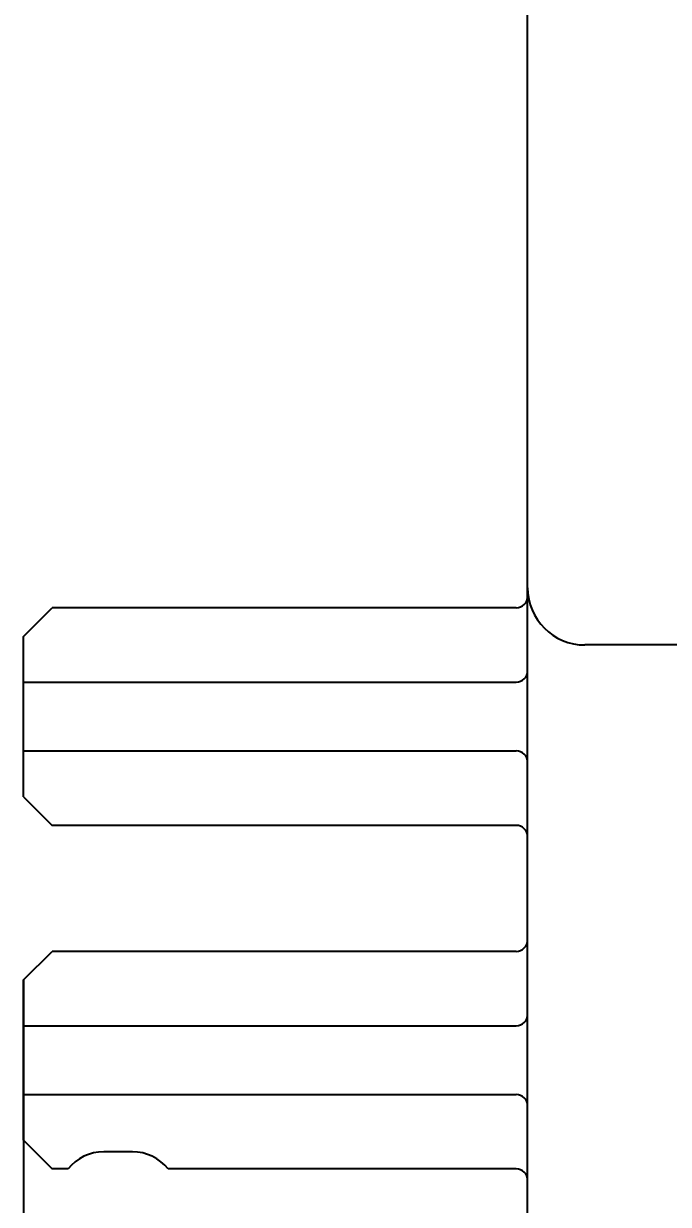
# Model space of a CAD drawing. Extents: x 0 to 420, y 0 to 297.
# Drawn here: x 138.96 to 150.22, y 171.09 to 191.71 of the extents above; entities that cross this region are included whole.
import ezdxf
from ezdxf.enums import TextEntityAlignment as Align

# ---------------------------------------------------------------- set-up
doc = ezdxf.new("R2010")
doc.units = 0
doc.header["$LTSCALE"] = 23.1
doc.layers.add('10000_FRONT', color=7, linetype='CONTINUOUS')
doc.layers.add('10100_DIM_FRONT', color=7, linetype='CONTINUOUS')
doc.dimstyles.get("Standard").update_dxf_attribs({"dimtxt": 2.5, "dimasz": 2.5, "dimexe": 1.25, "dimexo": 0.625, "dimtad": 1, "dimcen": 2.5, "dimazin": 3, "dimtfac": 1, "dimtmove": 0, "dimatfit": 3})

# ---------------------------------------------------------------- blocks, each defined once
blk = doc.blocks.new('*D1')
at = {"layer": '10100_DIM_FRONT', "color": 7, "linetype": 'CONTINUOUS'}
for p, q in [((138.963, 175.006), (138.963, 152.846)), ((183.263, 170.856), (183.263, 152.846)), ((138.963, 154.846), (161.113, 154.846)), ((183.263, 154.846), (161.113, 154.846))]:
    blk.add_line(p, q, dxfattribs=at)
for points in [[(142.463, 155.346), (138.963, 154.846), (142.463, 154.346)], [(179.763, 154.346), (183.263, 154.846), (179.763, 155.346)]]:
    blk.add_solid(points, dxfattribs=at)
blk.add_text('44.3', height=3.5, dxfattribs=at).set_placement((155.964, 155.721), (165.964, 155.721), align=Align.FIT)

msp = doc.modelspace()

# ---------------------------------------------------------------- linework, layer by layer
at = {"layer": '10000_FRONT', "color": 7, "linetype": 'CONTINUOUS'}
for p, q in [((147.763, 170.856), (147.763, 258.856)), ((138.963, 181.006), (139.463, 181.506)), ((147.563, 181.506), (139.463, 181.506)), ((138.963, 178.206), (138.963, 181.006)), ((182.263, 180.856), (148.763, 180.856)), ((138.963, 180.206), (147.563, 180.206)), ((138.963, 179.006), (147.563, 179.006)), ((138.963, 178.206), (139.463, 177.706)), ((147.563, 177.706), (139.463, 177.706)), ((138.963, 175.006), (139.463, 175.506)), ((147.563, 175.506), (139.463, 175.506)), ((138.963, 172.206), (138.963, 175.006)), ((138.963, 174.206), (147.563, 174.206)), ((138.963, 173.006), (147.563, 173.006)), ((138.963, 172.206), (139.463, 171.706)), ((140.863, 172.006), (140.363, 172.006)), ((139.739, 171.706), (139.463, 171.706)), ((147.563, 171.706), (141.488, 171.706))]:
    msp.add_line(p, q, dxfattribs=at)
for centre, radius, start, end in [((147.563, 181.706), 0.2, 270, 360), ((148.763, 181.856), 1, 180, 270), ((147.563, 180.406), 0.2, 270, 360), ((147.563, 178.806), 0.2, 0, 90), ((147.563, 177.506), 0.2, 0, 90), ((147.563, 175.706), 0.2, 270, 360), ((147.563, 174.406), 0.2, 270, 360), ((147.563, 172.806), 0.2, 0, 90), ((140.363, 171.206), 0.8, 90, 141.3178), ((140.863, 171.206), 0.8, 38.6822, 90), ((147.563, 171.506), 0.2, 0, 90)]:
    msp.add_arc(centre, radius, start, end, dxfattribs=at)

# ---------------------------------------------------------------- dimensions: what is measured, and where the dimension line sits
at = {"layer": '10100_DIM_FRONT', "color": 7, "linetype": 'CONTINUOUS'}
dim = msp.add_linear_dim(base=(138.963, 154.846), p1=(183.263, 170.856), p2=(138.963, 175.006), angle=180, dimstyle='Standard', dxfattribs=at)
dim.commit()
dim.dimension.update_dxf_attribs({"geometry": '*D1', "text_midpoint": (160.964, 157.471), "dimtype": 128})

doc.saveas('drawing.dxf')
